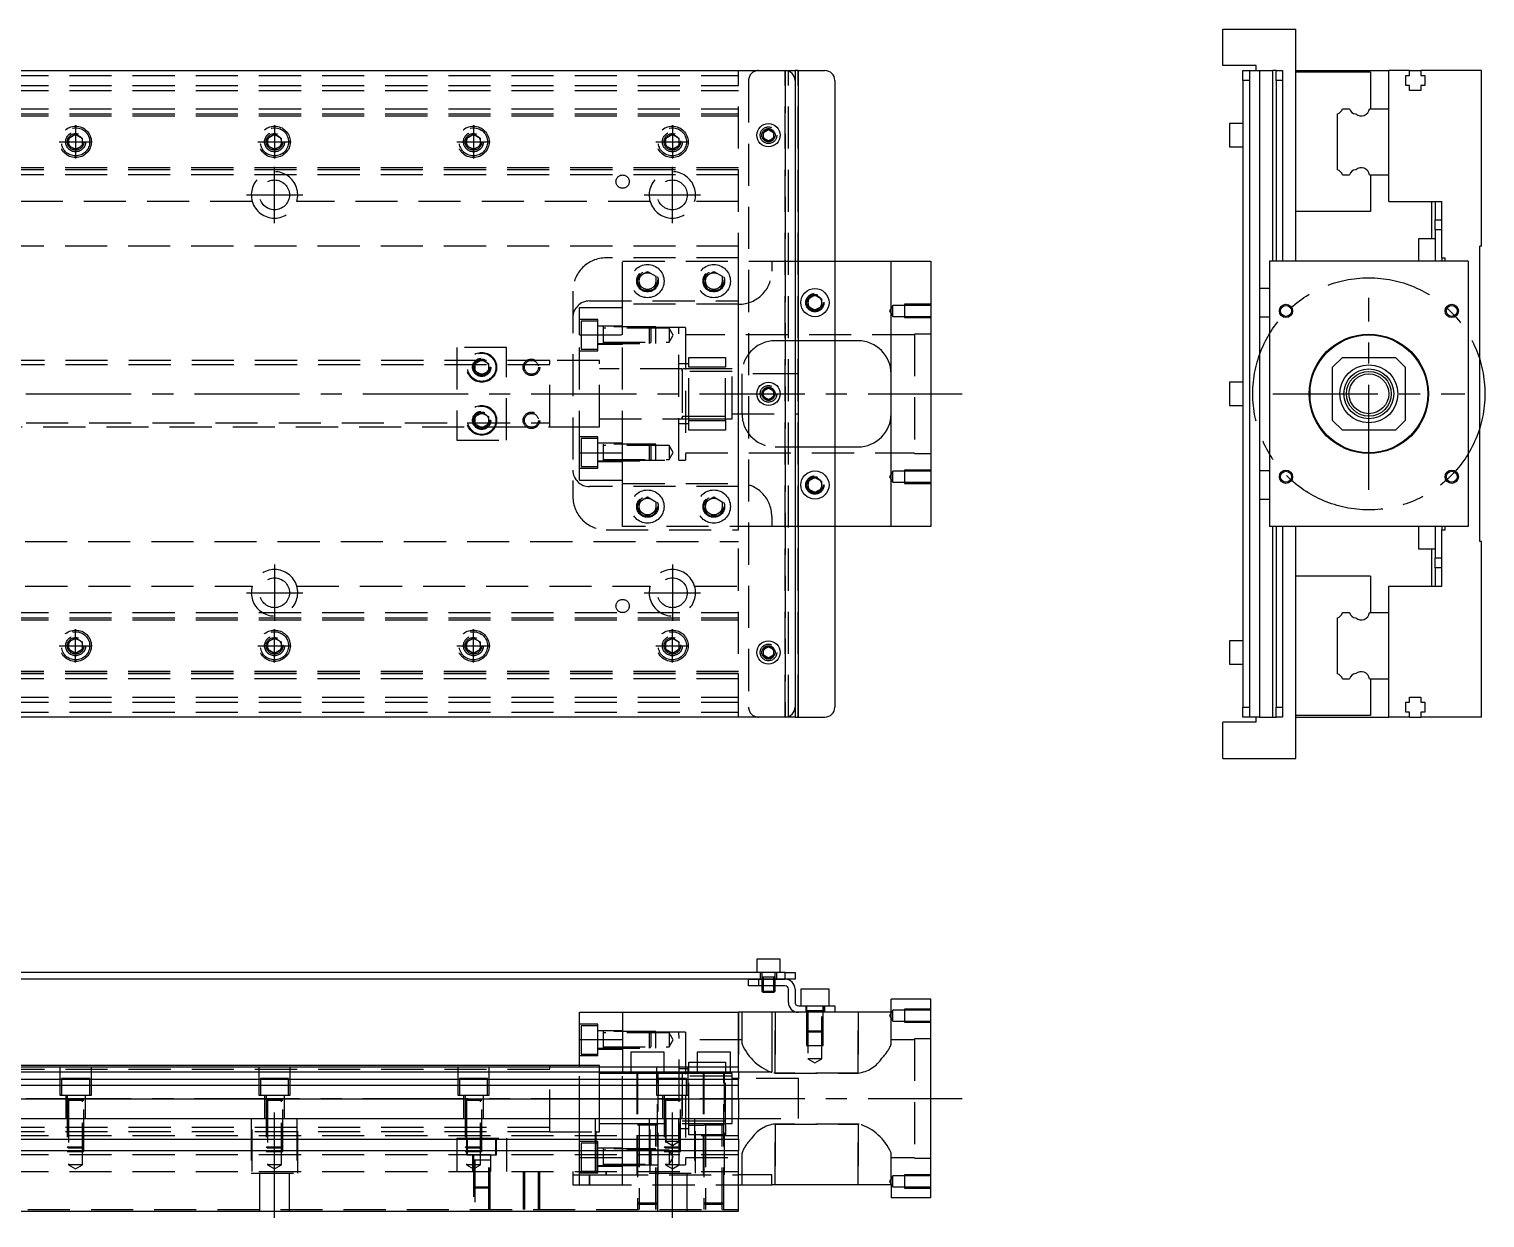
# Model space of a CAD drawing. Extents: x -15 to 882, y -283 to 112.
# Drawn here: x 443 to 882.1, y -248.6 to 110 of the extents above; entities that cross this region are included whole.
import ezdxf

# ---------------------------------------------------------------- set-up
doc = ezdxf.new("R2010")
doc.units = 0
doc.linetypes.add('CENTER', pattern=[50.8, 31.75, -6.35, 6.35, -6.35])
doc.linetypes.add('DASHED', pattern=[19.05, 12.7, -6.35])
doc.layers.get('0').update_dxf_attribs({"linetype": 'CONTINUOUS'})
doc.layers.add('CENTER', color=1, linetype='CENTER')

msp = doc.modelspace()

# ---------------------------------------------------------------- linework, layer by layer
at = {"color": 7, "linetype": 'CONTINUOUS'}
for p, q in [((803.1, 110), (825.1, 110)), ((803.1, 99), (803.1, 110)), ((825.1, 40), (825.1, 110)), ((3, 97.5), (671, 97.5)), ((671, 97.5), (674, 97.5)), ((674, 97.5), (674, 94.5)), ((675, 97.5), (674, 97.5)), ((675, 97.5), (675, -97.5)), ((675, 97.5), (683, 97.5)), ((813.1, 99), (803.1, 99)), ((809.1, 97.5), (811.1, 97.5)), ((809.1, 94.5), (809.1, 97.5)), ((811.1, 97.5), (814.1, 97.5)), ((811.1, 97.5), (811.1, 94.5)), ((813.1, 97.5), (813.1, 99)), ((814.1, 97.5), (814.1, 31.75)), ((814.1, 97.5), (818.1, 97.5)), ((818.1, 40), (818.1, 97.5)), ((819.1, 97.5), (818.1, 97.5)), ((819.1, 97.5), (821.1, 97.5)), ((819.1, 94.5), (819.1, 97.5)), ((821.1, 97.5), (821.1, 94.5)), ((825.1, 97.5), (853.1, 97.5)), ((847.6, 97), (825.1, 97)), ((847.6, 97), (847.6, 86)), ((853.1, 86), (853.1, 97.5)), ((859.4, 97.5), (853.1, 97.5)), ((859.4, 97.5), (862.8, 97.5)), ((859.4, 96), (859.4, 97.5)), ((862.8, 97.5), (862.8, 96)), ((881.1, 97.5), (862.8, 97.5)), ((881.1, 44.5), (881.1, 97.5)), ((674, 94.5), (674, -94.5)), ((686, 94.5), (686, -94.5)), ((811.1, 94.5), (809.1, 94.5)), ((809.1, 94.5), (809.1, -94.5)), ((811.1, 94.5), (811.1, -94.5)), ((821.1, 94.5), (819.1, 94.5)), ((819.1, 94.5), (819.1, 40)), ((821.1, 94.5), (821.1, 40)), ((858.25, 96), (859.4, 96)), ((858.25, 93), (858.25, 96)), ((859.4, 93), (858.25, 93)), ((859.4, 91.5), (859.4, 93)), ((862.8, 96), (863.95, 96)), ((862.8, 93), (862.8, 91.5)), ((863.95, 93), (862.8, 93)), ((863.95, 96), (863.95, 93)), ((862.8, 91.5), (859.4, 91.5)), ((837.6, 67.539608), (837.6, 84.460392)), ((839.139608, 86), (841.260392, 86)), ((847.281934, 86), (853.1, 86)), ((853.1, 66), (853.1, 86)), ((853.1, 66), (853.1, 86)), ((664.5, 78.866026), (666, 79.73205)), ((666, 79.73205), (667.5, 78.866026)), ((805.1, 81.5), (805.1, 78)), ((809.1, 81.5), (805.1, 81.5)), ((664.5, 77.133974), (664.5, 78.866026)), ((666, 76.26795), (664.5, 77.133974)), ((667.5, 77.133974), (666, 76.26795)), ((667.5, 78.866026), (667.5, 77.133974)), ((805.1, 78), (805.1, 74.5)), ((805.1, 74.5), (809.1, 74.5)), ((839.139608, 66), (841.260392, 66)), ((847.281934, 66), (853.1, 66)), ((847.6, 66), (847.6, 55)), ((853.1, 58), (853.1, 66)), ((853.1, 58), (869.1, 58)), ((866.1, 46.75), (866.1, 58)), ((867.1, 58), (867.1, 52.5)), ((869.1, 41), (869.1, 58)), ((847.6, 55), (825.1, 55)), ((867.1, 52.5), (869.1, 52.5)), ((867.1, 49.5), (867.1, 52.5)), ((869.1, 49.5), (867.1, 49.5)), ((867.1, 49.5), (867.1, 40)), ((862.1, 46.75), (862.1, 42.5)), ((867.1, 46.75), (862.1, 46.75)), ((881.1, 44.5), (880.6, 44.5)), ((880.6, -44.5), (880.6, 44.5)), ((686.005, 40), (703.005, 40)), ((703.005, -40), (703.005, 40)), ((703.005, 40), (715.005, 40)), ((715.005, 40), (715.005, -40)), ((817.1, 40), (817.1, -40)), ((877.1, 40), (817.1, 40)), ((862.1, 42.5), (862.1, 40)), ((869.1, 41), (870.1, 41)), ((869.1, 41), (869.1, 40)), ((870.1, 40), (870.1, 41)), ((877.1, 40), (877.1, -40)), ((814.1, 31.75), (814.1, 27.5)), ((817.1, 31.75), (814.1, 31.75)), ((678.005, 28.6547), (680.005, 29.809402)), ((678.005, 26.3453), (678.005, 28.6547)), ((680.005, 29.809402), (682.005, 28.6547)), ((682.005, 28.6547), (682.005, 26.3453)), ((814.1, 27.5), (814.1, 23.25)), ((680.005, 25.190598), (678.005, 26.3453)), ((682.005, 26.3453), (680.005, 25.190598)), ((814.1, 23.25), (814.1, -23.25)), ((814.1, 23.25), (817.1, 23.25)), ((693.005, 16), (686.005, 16)), ((839.1, 11), (836.1, 8)), ((839.1, 11), (855.1, 11)), ((858.1, 8), (855.1, 11)), ((836.1, -8), (836.1, 8)), ((858.1, 8), (858.1, -8)), ((664.505, 0.866026), (666.005, 1.73205)), ((664.505, -0.866026), (664.505, 0.866026)), ((666.005, 1.73205), (667.505, 0.866026)), ((667.505, 0.866026), (667.505, -0.866026)), ((805.1, 3.5), (805.1, 0)), ((809.1, 3.5), (805.1, 3.5)), ((666.005, -1.73205), (664.505, -0.866026)), ((667.505, -0.866026), (666.005, -1.73205)), ((805.1, 0), (805.1, -3.5)), ((805.1, -3.5), (809.1, -3.5)), ((836.1, -8), (839.1, -11)), ((855.1, -11), (858.1, -8)), ((855.1, -11), (839.1, -11)), ((686.005, -16), (693.005, -16)), ((678.005, -26.3453), (680.005, -25.190598)), ((678.005, -28.6547), (678.005, -26.3453)), ((680.005, -25.190598), (682.005, -26.3453)), ((682.005, -26.3453), (682.005, -28.6547)), ((814.1, -23.25), (814.1, -27.5)), ((817.1, -23.25), (814.1, -23.25)), ((680.005, -29.809402), (678.005, -28.6547)), ((682.005, -28.6547), (680.005, -29.809402)), ((814.1, -27.5), (814.1, -31.75)), ((814.1, -31.75), (814.1, -97.5)), ((814.1, -31.75), (817.1, -31.75)), ((703.005, -40), (686.005, -40)), ((715.005, -40), (703.005, -40)), ((877.1, -40), (817.1, -40)), ((818.1, -97.5), (818.1, -40)), ((819.1, -40), (819.1, -94.5)), ((821.1, -40), (821.1, -94.5)), ((825.1, -110), (825.1, -40)), ((862.1, -40), (862.1, -42.5)), ((862.1, -42.5), (862.1, -46.75)), ((867.1, -40), (867.1, -49.5)), ((868.7, -39.999994), (868.7, -40.000852)), ((869.1, -40), (869.1, -41)), ((869.1, -58), (869.1, -41)), ((869.1, -41), (870.1, -41)), ((870.1, -41), (870.1, -40)), ((862.1, -46.75), (867.1, -46.75)), ((866.1, -58), (866.1, -46.75)), ((881.1, -44.5), (880.6, -44.5)), ((881.1, -97.5), (881.1, -44.5)), ((867.1, -49.5), (869.1, -49.5)), ((867.1, -52.5), (867.1, -49.5)), ((869.1, -52.5), (867.1, -52.5)), ((867.1, -52.5), (867.1, -58)), ((847.6, -55), (825.1, -55)), ((847.6, -55), (847.6, -66)), ((853.1, -66), (853.1, -58)), ((853.1, -58), (869.1, -58)), ((837.6, -84.460392), (837.6, -67.539608)), ((839.139608, -66), (841.260392, -66)), ((847.281934, -66), (853.1, -66)), ((853.1, -86), (853.1, -66)), ((853.1, -86), (853.1, -66)), ((805.1, -74.5), (805.1, -78)), ((809.1, -74.5), (805.1, -74.5)), ((664.5, -77.133974), (666, -76.26795)), ((664.5, -78.866026), (664.5, -77.133974)), ((666, -79.73205), (664.5, -78.866026)), ((666, -76.26795), (667.5, -77.133974)), ((667.5, -78.866026), (666, -79.73205)), ((667.5, -77.133974), (667.5, -78.866026)), ((805.1, -78), (805.1, -81.5)), ((805.1, -81.5), (809.1, -81.5)), ((839.139608, -86), (841.260392, -86)), ((847.281934, -86), (853.1, -86)), ((847.6, -86), (847.6, -97)), ((853.1, -97.5), (853.1, -86)), ((859.4, -91.5), (862.8, -91.5)), ((859.4, -93), (859.4, -91.5)), ((862.8, -91.5), (862.8, -93)), ((674, -94.5), (674, -97.5)), ((809.1, -94.5), (811.1, -94.5)), ((809.1, -97.5), (809.1, -94.5)), ((811.1, -94.5), (811.1, -97.5)), ((819.1, -94.5), (821.1, -94.5)), ((819.1, -97.5), (819.1, -94.5)), ((821.1, -94.5), (821.1, -97.5)), ((858.25, -93), (859.4, -93)), ((858.25, -96), (858.25, -93)), ((859.4, -96), (858.25, -96)), ((859.4, -97.5), (859.4, -96)), ((862.8, -93), (863.95, -93)), ((862.8, -96), (862.8, -97.5)), ((863.95, -96), (862.8, -96)), ((863.95, -93), (863.95, -96)), ((671, -97.5), (3, -97.5)), ((674, -97.5), (671, -97.5)), ((674, -97.5), (675, -97.5)), ((675, -97.5), (683, -97.5)), ((803.1, -110), (803.1, -99)), ((813.1, -99), (803.1, -99)), ((811.1, -97.5), (809.1, -97.5)), ((814.1, -97.5), (811.1, -97.5)), ((813.1, -99), (813.1, -97.5)), ((814.1, -97.5), (818.1, -97.5)), ((818.1, -97.5), (819.1, -97.5)), ((821.1, -97.5), (819.1, -97.5)), ((847.6, -97), (825.1, -97)), ((825.1, -97.5), (853.1, -97.5)), ((859.4, -97.5), (853.1, -97.5)), ((859.4, -97.5), (862.8, -97.5)), ((881.1, -97.5), (862.8, -97.5)), ((803.1, -110), (825.1, -110)), ((669.505, -170.55), (662.505, -170.55)), ((662.505, -170.55), (662.505, -174.55)), ((669.505, -174.55), (669.505, -170.55)), ((671, -174.55), (412, -174.55)), ((671.005, -176.55), (671.005, -174.55)), ((671.005, -174.55), (674.005, -174.55)), ((674.005, -174.55), (674.005, -176.55)), ((663, -176.55), (412, -176.55)), ((660.005, -178.55), (660.005, -176.55)), ((663.005, -178.55), (660.005, -178.55)), ((663.005, -176.55), (663.005, -178.55)), ((663.005, -176.55), (671.005, -176.55)), ((671.005, -176.55), (663.005, -176.55)), ((671.005, -178.55), (663.005, -178.55)), ((664.005, -178.55), (664.005, -180.2)), ((664.355, -178.55), (664.355, -180.55)), ((667.655, -180.55), (667.655, -178.55)), ((668.005, -180.2), (668.005, -178.55)), ((674.005, -176.55), (671.005, -176.55)), ((672.005, -183.55), (672.005, -179.55)), ((674.005, -179.55), (674.005, -183.55)), ((684.255, -179.55), (675.755, -179.55)), ((675.755, -179.55), (675.755, -184.55)), ((684.255, -184.55), (684.255, -179.55)), ((664.005, -180.2), (668.005, -180.2)), ((664.005, -180.2), (664.355, -180.55)), ((667.655, -180.55), (664.355, -180.55)), ((667.655, -180.55), (668.005, -180.2)), ((715.005, -182.55), (703.005, -182.55)), ((703.005, -186.55), (703.005, -182.55)), ((715.005, -242.55), (715.005, -182.55)), ((609.005, -186.55), (622.005, -186.55)), ((609.005, -194.76658), (609.005, -186.55)), ((622.005, -186.55), (622.005, -203.05)), ((622.005, -186.55), (657.005, -186.55)), ((657.005, -203.05), (657.005, -186.55)), ((667.005, -186.55), (657.005, -186.55)), ((675.005, -186.55), (667.005, -186.55)), ((667.005, -186.55), (667.005, -204.55)), ((675.005, -184.55), (683.005, -184.55)), ((683.005, -186.55), (675.005, -186.55)), ((683.005, -186.55), (683.005, -184.55)), ((683.005, -184.55), (686.005, -184.55)), ((686.005, -186.55), (683.005, -186.55)), ((686.005, -184.55), (686.005, -186.55)), ((703.005, -186.55), (686.005, -186.55)), ((609.005, -194.76658), (622.005, -194.76658)), ((609.005, -203.05), (609.005, -194.76658)), ((634.505, -198.55), (624.505, -198.55)), ((624.505, -198.55), (624.505, -203.05)), ((634.505, -203.05), (634.505, -198.55)), ((654.505, -198.55), (644.505, -198.55)), ((644.505, -198.55), (644.505, -203.05)), ((654.505, -203.05), (654.505, -198.55)), ((600, -202.55), (411.5, -202.55)), ((657, -203.05), (411.5, -203.05)), ((657, -204.589608), (411.5, -204.589608)), ((600.005, -202.55), (600, -202.55)), ((600.005, -202.55), (600.005, -203.05)), ((609.005, -202.55), (600.005, -202.55)), ((600.01, -202.55), (600.005, -202.55)), ((657.005, -204.589608), (657.005, -203.05)), ((667.005, -204.55), (657.005, -204.55)), ((657.005, -204.589608), (657.005, -206.710392)), ((411.5, -206.710392), (657, -206.710392)), ((657, -208.620532), (411.5, -208.620532)), ((657.005, -208.620532), (657.005, -206.710392)), ((657.005, -212.731934), (657.005, -208.620532)), ((657, -212.731934), (411.5, -212.731934)), ((657.005, -212.731934), (657.005, -218.55)), ((17, -218.55), (657, -218.55)), ((657.005, -224.85), (657.005, -218.55)), ((17, -224.85), (657, -224.85)), ((17, -228.25), (657, -228.25)), ((657.005, -224.85), (657.005, -228.25)), ((657.005, -246.55), (657.005, -228.25)), ((667.005, -235.55), (657.005, -235.55)), ((667.005, -238.55), (667.005, -235.55)), ((657.005, -238.55), (667.005, -238.55)), ((703.005, -238.55), (667.005, -238.55)), ((703.005, -238.55), (703.005, -242.55)), ((715.005, -242.55), (703.005, -242.55)), ((17, -246.55), (657, -246.55))]:
    msp.add_line(p, q, dxfattribs=at)
at = {"color": 3, "linetype": 'DASHED'}
for p, q in [((657, -97.5), (657, 97.5)), ((671, -97.5), (671, 97.5)), ((671, 97.5), (671, -97.5)), ((672, -97.5), (672, 97.5)), ((675, -97.5), (675, 97.5)), ((17, 96), (657, 96)), ((17, 93), (657, 93)), ((660, 94.5), (660, -94.5)), ((17, 91.5), (657, 91.5)), ((17, 86), (657, 86)), ((17, 84.460392), (657, 84.460392)), ((17, 84.403994), (657, 84.403994)), ((17, 83.8), (657, 83.8)), ((454.5, 76), (454.534018, 76.411016)), ((455, 77.1547), (457, 78.309402)), ((455, 74.8453), (455, 77.1547)), ((457, 73.690598), (455, 74.8453)), ((457, 78.309402), (459, 77.1547)), ((459, 74.8453), (457, 73.690598)), ((459, 77.1547), (459, 74.8453)), ((514.5, 76), (514.534018, 76.411016)), ((515, 77.1547), (517, 78.309402)), ((515, 74.8453), (515, 77.1547)), ((517, 73.690598), (515, 74.8453)), ((517, 78.309402), (519, 77.1547)), ((519, 74.8453), (517, 73.690598)), ((519, 77.1547), (519, 74.8453)), ((574.5, 76), (574.534018, 76.411016)), ((575, 77.1547), (577, 78.309402)), ((575, 74.8453), (575, 77.1547)), ((577, 73.690598), (575, 74.8453)), ((577, 78.309402), (579, 77.1547)), ((579, 74.8453), (577, 73.690598)), ((579, 77.1547), (579, 74.8453)), ((635, 77.1547), (637, 78.309402)), ((635, 74.8453), (635, 77.1547)), ((637, 73.690598), (635, 74.8453)), ((637, 78.309402), (639, 77.1547)), ((639, 74.8453), (637, 73.690598)), ((639, 77.1547), (639, 74.8453)), ((639.483582, 76.286038), (639.5, 76)), ((667.973226, 78.326156), (668, 78)), ((657, 68.2), (17, 68.2)), ((657, 67.596006), (17, 67.596006)), ((657, 67.539608), (17, 67.539608)), ((657, 66), (17, 66)), ((510.291796, 58), (403.708204, 58)), ((630.291796, 58), (523.708204, 58)), ((657, 58), (643.708204, 58)), ((657, 44.5), (22.640312, 44.5)), ((657.005, 41), (617.005, 41)), ((622.005, 27), (622.005, 40)), ((622.005, 40), (667.005, 40)), ((657.005, 28), (657.005, 41)), ((667.005, 40), (667.005, 37)), ((667.005, 40), (674.005, 40)), ((674.005, 40), (686.005, 40)), ((627.005, 35.443376), (629.505, 36.886752)), ((627.005, 32.556624), (627.005, 35.443376)), ((629.505, 36.886752), (632.005, 35.443376)), ((632.005, 35.443376), (632.005, 32.556624)), ((647.005, 35.443376), (649.505, 36.886752)), ((647.005, 32.556624), (647.005, 35.443376)), ((649.505, 36.886752), (652.005, 35.443376)), ((652.005, 35.443376), (652.005, 32.556624)), ((607.005, 31), (607.005, -31)), ((629.505, 31.113248), (627.005, 32.556624)), ((632.005, 32.556624), (629.505, 31.113248)), ((632.482798, 34.364306), (632.505, 34)), ((649.505, 31.113248), (647.005, 32.556624)), ((652.005, 32.556624), (649.505, 31.113248)), ((652.482798, 34.364306), (652.505, 34)), ((612.005, 28), (657.005, 28)), ((622.005, 17.78342), (622.005, 27)), ((657.005, 27), (622.005, 27)), ((657.005, -28), (657.005, 28)), ((677.505, 27.5), (677.53189, 27.865682)), ((703.505, 26.65), (702.552372, 25)), ((703.505, 23.35), (703.505, 26.65)), ((707.005, 26.65), (703.505, 26.65)), ((707.005, 26.999994), (707.005, 23.000006)), ((715.005, 26.999994), (707.005, 26.999994)), ((715.005, 26.65), (707.005, 26.65)), ((609.005, 26), (622.005, 26)), ((609.005, 17.78342), (609.005, 26)), ((614.505, 22.42767), (609.005, 22.42767)), ((614.505, 12.92767), (614.505, 22.42767)), ((622.005, 17.78342), (622.005, 26)), ((702.552372, 25), (703.505, 23.35)), ((703.505, 23.35), (707.005, 23.35)), ((707.005, 23.35), (715.005, 23.35)), ((707.005, 23.000006), (715.005, 23.000006)), ((609.005, -17.78342), (609.005, 17.78342)), ((609.005, 17.78342), (622.005, 17.78342)), ((609.505, 21.92767), (609.505, 13.42767)), ((614.505, 21.92767), (609.505, 21.92767)), ((622.005, 20.42767), (614.505, 20.42767)), ((632.005, 20.177664), (614.505, 20.177664)), ((616.105, 20.177674), (616.105, 15.177664)), ((636.005, 19.77767), (616.105, 19.77767)), ((639.005, 20), (622.005, 20)), ((639.005, 20), (622.005, 20)), ((622.005, -17.78342), (622.005, 17.78342)), ((622.005, -17.78342), (622.005, 17.78342)), ((630.105, 15.17767), (630.105, 20.17767)), ((630.505, 19.77767), (630.105, 20.17767)), ((630.505, 19.77767), (630.505, 15.57767)), ((632.005, 15.177674), (632.005, 20.177664)), ((636.005, 19.77767), (636.005, 15.57767)), ((637.217436, 17.67767), (636.005, 19.77767)), ((636.005, 15.57767), (637.217436, 17.67767)), ((639.005, -20), (639.005, 20)), ((641.005, 20), (639.005, 20)), ((641.005, 20), (641.005, -20)), ((710.005, 17.75), (641.005, 17.75)), ((710.005, 18), (710.005, -18)), ((715.005, 18), (710.005, 18)), ((572, 14), (572, -14)), ((587, 14), (572, 14)), ((587, -14), (587, 14)), ((609.505, 13.42767), (614.505, 13.42767)), ((614.505, 15.177674), (632.005, 15.177674)), ((614.505, 14.92767), (622.005, 14.92767)), ((616.105, 15.57767), (636.005, 15.57767)), ((630.105, 15.17767), (630.505, 15.57767)), ((674.005, 16), (668.005, 16)), ((686.005, 16), (674.005, 16)), ((600.005, 10), (352, 10)), ((577.5, 9.1547), (579.5, 10.309402)), ((577.5, 6.8453), (577.5, 9.1547)), ((579.5, 10.309402), (581.5, 9.1547)), ((581.5, 9.1547), (581.5, 6.8453)), ((600.005, -10), (600.005, 10)), ((615.005, 10), (600.005, 10)), ((609.005, 12.92767), (614.505, 12.92767)), ((615.005, 10), (609.005, 10)), ((615.005, -10), (615.005, 10)), ((615.005, -10), (615.005, 10)), ((642.005, 9), (639.005, 9)), ((642.005, 11), (653.005, 11)), ((642.005, 8), (642.005, 11)), ((653.005, 11), (653.005, 8)), ((600, 8.75), (42, 8.75)), ((579.5, 5.690598), (577.5, 6.8453)), ((581.5, 6.8453), (579.5, 5.690598)), ((581.983582, 8.286038), (582, 8)), ((640.01, 7.5), (615.005, 7.5)), ((640, 7.5), (615.005, 7.5)), ((653.005, 7.5), (640, 7.5)), ((640.01, 7.5), (640, 7.5)), ((640.005, 6.950984), (640.005, 7.5)), ((640.005, 7.5), (640.005, 6.951128)), ((640.005, 6.951128), (640.005, -6.950984)), ((655.005, 6.75), (640.005, 6.75)), ((653.005, 7.5), (640.01, 7.5)), ((653.005, 8), (642.005, 8)), ((642.005, -8), (642.005, 8)), ((653.005, -8), (653.005, 8)), ((655.005, 7.5), (653.005, 7.5)), ((655.005, -7.5), (655.005, 7.5)), ((674.005, 6), (655.005, 6)), ((658.005, 6), (658.005, -6)), ((675.005, 6), (674.005, 6)), ((675.005, -6), (675.005, 6)), ((667.978226, 0.326156), (668.005, 0)), ((42, -8.75), (600, -8.75)), ((577.5, -6.8453), (579.5, -5.690598)), ((577.5, -9.1547), (577.5, -6.8453)), ((579.5, -5.690598), (581.5, -6.8453)), ((581.5, -6.8453), (581.5, -9.1547)), ((581.983582, -7.713962), (582, -8)), ((615.005, -7.5), (640.01, -7.5)), ((615.005, -7.5), (640, -7.5)), ((640, -7.5), (653.005, -7.5)), ((640, -7.5), (640.01, -7.5)), ((640.005, -6.75), (655.005, -6.75)), ((640.005, -7.499332), (640.005, -6.950962)), ((640.005, -6.950984), (640.005, -7.5)), ((640.005, -7.5), (640.005, -7.499332)), ((640.01, -7.5), (653.005, -7.5)), ((642.005, -8), (653.005, -8)), ((642.005, -11), (642.005, -8)), ((653.005, -7.5), (655.005, -7.5)), ((653.005, -8), (653.005, -11)), ((655.005, -6), (674.005, -6)), ((674.005, -6), (675.005, -6)), ((352, -10), (600.005, -10)), ((579.5, -10.309402), (577.5, -9.1547)), ((581.5, -9.1547), (579.5, -10.309402)), ((600.005, -10), (615.005, -10)), ((609.005, -10), (615.005, -10)), ((614.505, -12.92767), (609.005, -12.92767)), ((614.505, -22.42767), (614.505, -12.92767)), ((639.005, -9), (642.005, -9)), ((653.005, -11), (642.005, -11)), ((572, -14), (587, -14)), ((609.505, -13.42767), (609.505, -21.92767)), ((614.505, -13.42767), (609.505, -13.42767)), ((622.005, -14.92767), (614.505, -14.92767)), ((632.005, -15.177674), (614.505, -15.177674)), ((616.105, -15.177664), (616.105, -20.177674)), ((636.005, -15.57767), (616.105, -15.57767)), ((630.105, -20.17767), (630.105, -15.17767)), ((630.505, -15.57767), (630.105, -15.17767)), ((630.505, -15.57767), (630.505, -19.77767)), ((632.005, -20.177664), (632.005, -15.177674)), ((636.005, -15.57767), (636.005, -19.77767)), ((637.217436, -17.67767), (636.005, -15.57767)), ((668.005, -16), (674.005, -16)), ((674.005, -16), (686.005, -16)), ((609.005, -17.78342), (622.005, -17.78342)), ((609.005, -26), (609.005, -17.78342)), ((609.505, -21.92767), (614.505, -21.92767)), ((614.505, -20.177664), (632.005, -20.177664)), ((614.505, -20.42767), (622.005, -20.42767)), ((616.105, -19.77767), (636.005, -19.77767)), ((622.005, -26), (622.005, -17.78342)), ((622.005, -27), (622.005, -17.78342)), ((622.005, -20), (639.005, -20)), ((622.005, -20), (639.005, -20)), ((630.105, -20.17767), (630.505, -19.77767)), ((636.005, -19.77767), (637.217436, -17.67767)), ((639.005, -20), (641.005, -20)), ((641.005, -17.75), (710.005, -17.75)), ((710.005, -18), (715.005, -18)), ((609.005, -22.42767), (614.505, -22.42767)), ((609.005, -26), (622.005, -26)), ((703.505, -23.35), (702.552372, -25)), ((702.552372, -25), (703.505, -26.65)), ((703.505, -26.65), (703.505, -23.35)), ((707.005, -23.35), (703.505, -23.35)), ((707.005, -23.000006), (707.005, -26.999994)), ((715.005, -23.000006), (707.005, -23.000006)), ((715.005, -23.35), (707.005, -23.35)), ((657.005, -28), (612.005, -28)), ((622.005, -27), (657.005, -27)), ((622.005, -40), (622.005, -27)), ((657.005, -41), (657.005, -28)), ((677.505, -27.5), (677.53189, -27.134318)), ((703.505, -26.65), (707.005, -26.65)), ((707.005, -26.65), (715.005, -26.65)), ((707.005, -26.999994), (715.005, -26.999994)), ((626.505, -34), (626.525026, -33.653944)), ((627.005, -32.556624), (629.505, -31.113248)), ((627.005, -35.443376), (627.005, -32.556624)), ((629.505, -31.113248), (632.005, -32.556624)), ((632.005, -32.556624), (632.005, -35.443376)), ((646.505, -34), (646.525026, -33.653944)), ((647.005, -32.556624), (649.505, -31.113248)), ((647.005, -35.443376), (647.005, -32.556624)), ((649.505, -31.113248), (652.005, -32.556624)), ((652.005, -32.556624), (652.005, -35.443376)), ((629.505, -36.886752), (627.005, -35.443376)), ((632.005, -35.443376), (629.505, -36.886752)), ((649.505, -36.886752), (647.005, -35.443376)), ((652.005, -35.443376), (649.505, -36.886752)), ((667.005, -37), (667.005, -40)), ((617.005, -41), (657.005, -41)), ((667.005, -40), (622.005, -40)), ((674.005, -40), (667.005, -40)), ((686.005, -40), (674.005, -40)), ((22.640312, -44.5), (657, -44.5)), ((403.708204, -58), (510.291796, -58)), ((523.708204, -58), (630.291796, -58)), ((643.708204, -58), (657, -58)), ((17, -66), (657, -66)), ((17, -67.539608), (657, -67.539608)), ((17, -67.596006), (657, -67.596006)), ((17, -68.2), (657, -68.2)), ((455, -74.8453), (457, -73.690598)), ((457, -73.690598), (459, -74.8453)), ((515, -74.8453), (517, -73.690598)), ((517, -73.690598), (519, -74.8453)), ((575, -74.8453), (577, -73.690598)), ((577, -73.690598), (579, -74.8453)), ((635, -74.8453), (637, -73.690598)), ((637, -73.690598), (639, -74.8453)), ((454.5, -76), (454.534018, -75.588984)), ((455, -77.1547), (455, -74.8453)), ((457, -78.309402), (455, -77.1547)), ((459, -77.1547), (457, -78.309402)), ((459, -74.8453), (459, -77.1547)), ((515, -77.1547), (515, -74.8453)), ((517, -78.309402), (515, -77.1547)), ((519, -77.1547), (517, -78.309402)), ((519, -74.8453), (519, -77.1547)), ((519.483582, -75.713962), (519.5, -76)), ((574.5, -76), (574.534018, -75.588984)), ((575, -77.1547), (575, -74.8453)), ((577, -78.309402), (575, -77.1547)), ((579, -77.1547), (577, -78.309402)), ((579, -74.8453), (579, -77.1547)), ((635, -77.1547), (635, -74.8453)), ((637, -78.309402), (635, -77.1547)), ((639, -77.1547), (637, -78.309402)), ((639, -74.8453), (639, -77.1547)), ((639.483582, -75.713962), (639.5, -76)), ((667.973226, -77.673844), (668, -78)), ((657, -83.8), (17, -83.8)), ((657, -84.403994), (17, -84.403994)), ((657, -84.460392), (17, -84.460392)), ((657, -86), (17, -86)), ((657, -86), (657, -84.460392)), ((17, -91.5), (657, -91.5)), ((17, -93), (657, -93)), ((17, -96), (657, -96)), ((663.505, -174.55), (663.505, -176.55)), ((664.005, -174.55), (664.005, -178.55)), ((668.005, -178.55), (668.005, -174.55)), ((668.505, -176.55), (668.505, -174.55)), ((660.005, -176.55), (663.005, -176.55)), ((668.005006, -175.95), (664.004994, -175.95)), ((664.005006, -176.55), (664.005006, -178.55)), ((664.355, -175.95), (664.355, -178.55)), ((667.655, -178.55), (667.655, -175.95)), ((668.004994, -178.55), (668.004994, -176.55)), ((657.005, -186.55), (657.005, -203.05)), ((658.005, -186.55), (658.005, -195.844836)), ((668.005, -204.864786), (668.005, -186.55)), ((668.005, -186.55), (668.005, -204.864786)), ((677.255, -184.55), (677.255, -186.55)), ((682.505006, -186.15), (677.504994, -186.15)), ((677.505006, -184.55), (677.505006, -196.55)), ((677.905, -186.15), (677.905, -200.55)), ((682.105, -200.55), (682.105, -186.15)), ((682.504994, -196.55), (682.504994, -184.55)), ((682.755, -186.55), (682.755, -184.55)), ((693.005, -186.55), (693.005, -204.864786)), ((693.005, -204.864786), (693.005, -186.55)), ((703.505, -185.9), (702.552372, -187.55)), ((702.552372, -187.55), (703.505, -189.2)), ((703.005, -195.844836), (703.005, -186.55)), ((703.505, -189.2), (703.505, -185.9)), ((707.005, -185.9), (703.505, -185.9)), ((707.005, -185.550006), (707.005, -189.549994)), ((715.005, -185.550006), (707.005, -185.550006)), ((715.005, -185.9), (707.005, -185.9)), ((614.505, -190.12233), (609.005, -190.12233)), ((609.505, -190.62233), (609.505, -194.87233)), ((614.505, -190.62233), (609.505, -190.62233)), ((614.505, -199.62233), (614.505, -190.12233)), ((622.005, -192.12233), (614.505, -192.12233)), ((632.005, -192.372336), (614.505, -192.372336)), ((616.105, -192.372326), (616.105, -197.372336)), ((636.005, -192.77233), (616.105, -192.77233)), ((639.005, -192.55), (622.005, -192.55)), ((630.105, -194.87233), (630.105, -192.37233)), ((630.505, -192.77233), (630.105, -192.37233)), ((630.505, -192.77233), (630.505, -194.87233)), ((632.005, -197.372326), (632.005, -192.372336)), ((636.005, -192.77233), (636.005, -194.87233)), ((637.217436, -194.87233), (636.005, -192.77233)), ((639.105, -232.55), (639.005, -192.55)), ((641.005, -192.55), (639.005, -192.55)), ((641.005, -192.55), (641.005, -232.55)), ((677.505, -192.15), (682.505, -192.15)), ((677.505, -192.15), (677.905, -192.55)), ((682.105, -192.55), (677.905, -192.55)), ((682.105, -192.55), (682.505, -192.15)), ((703.505, -189.2), (707.005, -189.2)), ((707.005, -189.2), (715.005, -189.2)), ((707.005, -189.549994), (715.005, -189.549994)), ((609.505, -194.87233), (609.505, -199.12233)), ((614.505, -197.372326), (632.005, -197.372326)), ((616.105, -196.97233), (636.005, -196.97233)), ((630.105, -197.37233), (630.105, -194.87233)), ((630.105, -197.37233), (630.505, -196.97233)), ((630.505, -194.87233), (630.505, -196.97233)), ((636.005, -194.87233), (636.005, -196.97233)), ((636.005, -196.97233), (637.217436, -194.87233)), ((658.005, -194.8), (641.005, -194.8)), ((658.005, -195.844836), (658.04124, -196.174956)), ((677.505006, -196.55), (682.504994, -196.55)), ((702.885924, -196.480348), (702.97686, -196.133354)), ((702.97686, -196.133354), (703.005, -195.844836)), ((710.005, -194.8), (703.005, -194.8)), ((710.005, -194.55), (710.005, -230.55)), ((715.005, -194.55), (710.005, -194.55)), ((609.005, -199.62233), (614.505, -199.62233)), ((609.505, -199.12233), (614.505, -199.12233)), ((614.505, -197.62233), (622.005, -197.62233)), ((642.005, -201.55), (653.005, -201.55)), ((642.005, -203.05), (642.005, -201.55)), ((653.005, -201.55), (653.005, -203.05)), ((682.105, -200.55), (677.905, -200.55)), ((677.905, -200.55), (680.005, -201.762436)), ((680.005, -201.762436), (682.105, -200.55)), ((600, -203.8), (42, -203.8)), ((452.25, -203.05), (452.25, -211.55)), ((461.75, -211.55), (461.75, -203.05)), ((512.25, -203.05), (512.25, -211.55)), ((521.75, -211.55), (521.75, -203.05)), ((572.25, -203.05), (572.25, -211.55)), ((581.75, -211.55), (581.75, -203.05)), ((600.005, -202.550502), (600.005, -202.55)), ((600.005, -222.55), (600.005, -203.047168)), ((615.005, -202.55), (609.005, -202.55)), ((609.005, -218.55), (609.005, -203.05)), ((615.005, -203.05), (615.005, -202.55)), ((615.005, -212.55), (615.005, -203.05)), ((622.005, -205.05), (615.005, -205.05)), ((622.005, -203.05), (622.005, -204.55)), ((622.005, -218.55), (622.005, -204.55)), ((657.005, -204.55), (622.005, -204.55)), ((626.505, -205.05), (622.005, -205.05)), ((624.505, -203.05), (624.505, -204.55)), ((626.255, -204.55), (626.255, -235.55)), ((626.504923, -204.55), (626.505006, -246.05)), ((632.505, -205.05), (626.505, -205.05)), ((632.25, -203.05), (632.25, -211.55)), ((632.504994, -246.05), (632.505077, -204.55)), ((639.005, -205.05), (632.505, -205.05)), ((632.755, -206.55), (632.755, -204.55)), ((634.505, -204.55), (634.505, -203.05)), ((642.005, -203.55), (639.005, -203.55)), ((640.005, -205.05), (639.005, -205.05)), ((640.005, -205.05), (640, -220.05)), ((655.005, -205.8), (640.00475, -205.8)), ((642.005, -205.05), (640.005, -205.05)), ((641.75, -211.55), (641.75, -203.05)), ((642.005, -204.55), (642.005, -203.05)), ((642.005, -220.55), (642.005, -204.55)), ((646.505, -205.05), (642.005, -205.05)), ((644.505, -203.05), (644.505, -204.55)), ((646.255, -204.55), (646.255, -235.55)), ((646.504923, -204.55), (646.505006, -246.05)), ((652.505, -205.05), (646.505, -205.05)), ((652.504994, -246.05), (652.505077, -204.55)), ((653.005, -205.05), (652.505, -205.05)), ((652.755, -235.55), (652.755, -204.55)), ((653.005, -203.05), (653.005, -204.55)), ((653.005, -220.55), (653.005, -204.55)), ((655.005, -205.05), (653.005, -205.05)), ((654.505, -204.55), (654.505, -203.05)), ((655.005, -212.55), (655.005, -205.05)), ((667.621488, -204.849422), (668.005, -204.864786)), ((693.005, -204.864786), (668.005, -204.864786)), ((668.005, -204.864786), (693.005, -204.864786)), ((461.25, -206.55), (452.75, -206.55)), ((452.75, -206.55), (452.75, -211.55)), ((461.25, -211.55), (461.25, -206.55)), ((521.25, -206.55), (512.75, -206.55)), ((512.75, -206.55), (512.75, -211.55)), ((521.25, -211.55), (521.25, -206.55)), ((581.25, -206.55), (572.75, -206.55)), ((572.75, -206.55), (572.75, -211.55)), ((581.25, -211.55), (581.25, -206.55)), ((641.25, -206.55), (632.75, -206.55)), ((632.75, -206.55), (632.75, -211.55)), ((641.25, -211.55), (641.25, -206.55)), ((657.005, -206.55), (655.005, -206.55)), ((675.005, -206.55), (657.005, -206.55)), ((675.005, -212.55), (675.005, -206.55)), ((452.25, -211.55), (461.75, -211.55)), ((454, -211.55), (454, -218.55)), ((459.500006, -213.15), (454.499994, -213.15)), ((454.500006, -211.55), (454.500006, -228.55)), ((454.9, -213.15), (454.9, -232.55)), ((459.1, -232.55), (459.1, -213.15)), ((459.499994, -228.55), (459.499994, -211.55)), ((460, -218.55), (460, -211.55)), ((512.25, -211.55), (521.75, -211.55)), ((514, -211.55), (514, -218.55)), ((519.500006, -213.15), (514.499994, -213.15)), ((514.500006, -211.55), (514.500006, -228.55)), ((514.9, -213.15), (514.9, -232.55)), ((519.1, -232.55), (519.1, -213.15)), ((519.499994, -228.55), (519.499994, -211.55)), ((520, -218.55), (520, -211.55)), ((572.25, -211.55), (581.75, -211.55)), ((574, -211.55), (574, -218.55)), ((579.500006, -213.15), (574.499994, -213.15)), ((574.500006, -211.55), (574.500006, -228.55)), ((574.9, -213.15), (574.9, -232.55)), ((579.1, -232.55), (579.1, -213.15)), ((579.499994, -228.55), (579.499994, -211.55)), ((580, -218.55), (580, -211.55)), ((600.005, -212.750066), (600.005, -212.349938)), ((615.005, -218.55), (615.005, -212.55)), ((632.25, -211.55), (641.75, -211.55)), ((632.755, -235.55), (632.755, -211.55)), ((634, -211.55), (634, -218.55)), ((639.500006, -213.15), (634.499994, -213.15)), ((634.500006, -211.55), (634.500006, -228.55)), ((634.9, -213.15), (634.9, -232.55)), ((639.1, -232.55), (639.1, -213.15)), ((639.499994, -228.55), (639.499994, -211.55)), ((640, -218.55), (640, -211.55)), ((655.005, -220.05), (655.005, -212.55)), ((675.005, -218.55), (675.005, -212.55)), ((510, -218.55), (510, -235.05)), ((510.291796, -234.55), (510.291796, -218.55)), ((523.708204, -218.55), (523.708204, -234.55)), ((524, -235.05), (524, -218.55)), ((609.005, -224.85), (609.005, -218.55)), ((613.713204, -218.55), (613.713204, -224.85)), ((614.005, -235.05), (614.005, -218.55)), ((615.005, -222.55), (615.005, -218.55)), ((622.005, -224.85), (622.005, -218.55)), ((630, -218.55), (630, -235.05)), ((630.291796, -234.55), (630.291796, -218.55)), ((635.005, -218.55), (635.005, -225.55)), ((639.005, -225.55), (639.005, -218.55)), ((640.005, -219.3), (655.005, -219.3)), ((643.708204, -218.55), (643.708204, -234.55)), ((644, -235.05), (644, -218.55)), ((657.005, -218.55), (675.005, -218.55)), ((17, -223.7), (657, -223.7)), ((600, -221.3), (42, -221.3)), ((600, -222.55), (42, -222.55)), ((600, -222.55), (600.005, -222.55)), ((600.005, -222.55), (600.296796, -222.55)), ((600.005, -222.55), (613.713204, -222.55)), ((600.005, -222.55), (600.01, -222.55)), ((613.713204, -222.55), (615.005, -222.55)), ((615.005, -220.05), (622.005, -220.05)), ((622.005, -220.05), (640.01, -220.05)), ((632.505006, -220.55), (626.504994, -220.55)), ((627.005, -220.55), (627.005, -246.05)), ((632.005, -246.05), (632.005, -220.55)), ((639.005, -221.55), (642.005, -221.55)), ((640, -220.05), (653.005, -220.05)), ((640.01, -220.05), (653.005, -220.05)), ((642.005, -220.55), (646.40499, -220.55)), ((642.005, -223.55), (642.005, -220.55)), ((653.005, -223.55), (642.005, -223.55)), ((652.505006, -220.55), (646.504994, -220.55)), ((647.005, -220.55), (647.005, -246.05)), ((652.005, -246.05), (652.005, -220.55)), ((653.005, -220.05), (655.005, -220.05)), ((653.005, -220.55), (653.005, -223.55)), ((668.005, -220.235214), (693.005, -220.235214)), ((693.005, -220.235214), (668.005, -220.235214)), ((668.005, -238.55), (668.005, -220.235214)), ((668.005, -220.235214), (668.005, -238.55)), ((693.005, -220.235214), (693.005, -238.55)), ((693.005, -238.55), (693.005, -220.235214)), ((693.388512, -220.250578), (693.005, -220.235214)), ((454.5, -227.15), (459.5, -227.15)), ((454.5, -227.15), (454.9, -227.55)), ((459.1, -227.55), (454.9, -227.55)), ((459.1, -227.55), (459.5, -227.15)), ((514.5, -227.15), (519.5, -227.15)), ((514.5, -227.15), (514.9, -227.55)), ((519.1, -227.55), (514.9, -227.55)), ((519.1, -227.55), (519.5, -227.15)), ((572, -224.55), (572, -234.55)), ((572, -224.55), (587, -224.55)), ((574.5, -227.15), (579.5, -227.15)), ((574.5, -227.15), (574.9, -227.55)), ((579.1, -227.55), (574.9, -227.55)), ((575, -229.55), (575, -224.55)), ((575.25, -229.55), (575.25, -224.55)), ((579.1, -227.55), (579.5, -227.15)), ((583.75, -229.55), (583.75, -224.55)), ((584, -229.55), (584, -224.55)), ((587, -224.55), (587, -234.55)), ((609.005, -228.25), (609.005, -224.85)), ((614.505, -225.47767), (609.005, -225.47767)), ((609.005, -230.33342), (609.005, -228.25)), ((609.505, -225.97767), (609.505, -228.25)), ((613.713204, -225.97767), (609.505, -225.97767)), ((609.505, -228.25), (609.505, -230.22767)), ((613.713204, -224.85), (613.713204, -228.25)), ((614.505, -225.97767), (613.713204, -225.97767)), ((613.713204, -228.25), (613.713204, -234.55)), ((614.505, -234.97767), (614.505, -225.47767)), ((622.005, -227.47767), (614.505, -227.47767)), ((632.005, -227.727674), (614.505, -227.727674)), ((616.105, -227.727664), (616.105, -232.727674)), ((636.005, -228.12767), (616.105, -228.12767)), ((622.005, -228.25), (622.005, -224.85)), ((622.005, -235.55), (622.005, -228.25)), ((630.105, -228.25), (630.105, -227.72767)), ((630.505, -228.12767), (630.105, -227.72767)), ((630.105, -230.22767), (630.105, -228.25)), ((630.505, -228.12767), (630.505, -228.25)), ((630.505, -228.25), (630.505, -230.22767)), ((634.5, -227.15), (639.5, -227.15)), ((634.5, -227.15), (634.9, -227.55)), ((639.1, -227.55), (634.9, -227.55)), ((639.005, -225.55), (635.005, -225.55)), ((635.005, -225.55), (637.005, -226.7047)), ((636.005, -228.12767), (636.005, -230.22767)), ((637.217436, -230.22767), (636.005, -228.12767)), ((637.005, -226.7047), (639.005, -225.55)), ((639.1, -227.55), (639.5, -227.15)), ((17, -229.4), (657, -229.4)), ((454.500006, -228.55), (459.499994, -228.55)), ((459.1, -232.55), (454.9, -232.55)), ((454.9, -232.55), (457, -233.762436)), ((457, -233.762436), (459.1, -232.55)), ((514.500006, -228.55), (519.499994, -228.55)), ((519.1, -232.55), (514.9, -232.55)), ((514.9, -232.55), (517, -233.762436)), ((517, -233.762436), (519.1, -232.55)), ((574.500006, -228.55), (579.499994, -228.55)), ((579.1, -232.55), (574.9, -232.55)), ((574.9, -232.55), (577, -233.762436)), ((575, -229.55), (584, -229.55)), ((576.75, -229.55), (576.75, -234.55)), ((582.000006, -231.15), (576.999994, -231.15)), ((582.000006, -231.15), (576.999994, -231.15)), ((576.999996, -229.55), (577.000006, -246.05)), ((577, -233.762436), (579.1, -232.55)), ((577.4, -231.15), (577.4, -246.05)), ((581.6, -246.05), (581.6, -231.15)), ((581.999994, -246.05), (582.000004, -229.55)), ((582.25, -234.55), (582.25, -229.55)), ((609.005, -230.33342), (613.713204, -230.33342)), ((609.005, -234.55), (609.005, -230.33342)), ((609.505, -230.22767), (609.505, -234.47767)), ((613.713204, -230.33342), (622.005, -230.33342)), ((614.505, -232.727664), (632.005, -232.727664)), ((616.105, -232.32767), (636.005, -232.32767)), ((622.005, -232.55), (626.505, -232.55)), ((627.005, -232.55), (630.28267, -232.55)), ((630.105, -232.72767), (630.105, -230.22767)), ((630.105, -232.72767), (630.505, -232.32767)), ((630.28267, -232.55), (632.005, -232.55)), ((630.505, -230.22767), (630.505, -232.32767)), ((632.005, -232.55), (632.505, -232.55)), ((634.500006, -228.55), (639.499994, -228.55)), ((639.1, -232.55), (634.9, -232.55)), ((634.9, -232.55), (637, -233.762436)), ((636.005, -230.22767), (636.005, -232.32767)), ((636.005, -232.32767), (637.217436, -230.22767)), ((637, -233.762436), (639.1, -232.55)), ((639.105, -232.55), (641.005, -232.55)), ((641.005, -230.3), (658.005, -230.3)), ((658.03314, -228.966646), (658.005, -229.255164)), ((658.005, -229.255164), (658.005, -238.55)), ((658.124076, -228.619652), (658.03314, -228.966646)), ((703.005, -229.255164), (702.96876, -228.925044)), ((703.005, -238.55), (703.005, -229.255164)), ((703.005, -230.3), (710.005, -230.3)), ((710.005, -230.55), (715.005, -230.55)), ((17, -234.55), (657, -234.55)), ((510, -235.05), (524, -235.05)), ((512.5, -235.05), (512.5, -246.55)), ((521.5, -246.55), (521.5, -235.05)), ((592.000006, -234.55), (592.000006, -246.05)), ((592.4, -234.55), (592.4, -246.05)), ((596.6, -246.05), (596.6, -234.55)), ((596.999994, -246.05), (596.999994, -234.55)), ((607.005, -234.55), (607.005, -235.55)), ((607.005, -235.55), (617.005, -235.55)), ((607.005, -235.55), (607.005, -238.55)), ((609.005, -238.55), (609.005, -234.55)), ((609.005, -234.97767), (614.505, -234.97767)), ((609.505, -234.47767), (613.713204, -234.47767)), ((612.005, -238.55), (612.005, -235.55)), ((612.005, -235.55), (612.005, -238.55)), ((613.713204, -234.47767), (614.505, -234.47767)), ((614.505, -232.97767), (622.005, -232.97767)), ((617.005, -235.55), (617.005, -234.55)), ((617.005, -234.55), (617.005, -235.55)), ((617.005, -235.55), (657.005, -235.55)), ((622.005, -238.55), (622.005, -235.55)), ((630, -235.05), (644, -235.05)), ((632.5, -235.05), (632.5, -246.55)), ((641.5, -246.55), (641.5, -235.05)), ((703.505, -235.9), (702.552372, -237.55)), ((703.505, -239.2), (703.505, -235.9)), ((707.005, -235.9), (703.505, -235.9)), ((707.005, -235.550006), (707.005, -239.549994)), ((715.005, -235.550006), (707.005, -235.550006)), ((715.005, -235.9), (707.005, -235.9)), ((577, -239.15), (582, -239.15)), ((577, -239.15), (577.4, -239.55)), ((581.6, -239.55), (577.4, -239.55)), ((581.6, -239.55), (582, -239.15)), ((607.005, -238.55), (612.005, -238.55)), ((612.005, -238.55), (657.005, -238.55)), ((702.552372, -237.55), (703.505, -239.2)), ((703.505, -239.2), (707.005, -239.2)), ((707.005, -239.2), (715.005, -239.2)), ((707.005, -239.549994), (715.005, -239.549994)), ((626.505, -244.05), (632.505, -244.05)), ((626.505, -244.05), (627.005, -244.55)), ((632.005, -244.55), (627.005, -244.55)), ((632.005, -244.55), (632.505, -244.05)), ((646.505, -244.05), (652.505, -244.05)), ((646.505, -244.05), (647.005, -244.55)), ((652.005, -244.55), (647.005, -244.55)), ((652.005, -244.55), (652.505, -244.05)), ((23.499992, -246.05), (657, -246.05))]:
    msp.add_line(p, q, dxfattribs=at)
for centre, radius in [((457, 76), 4.75), ((457, 76), 4.25), ((517, 76), 4.75), ((517, 76), 4.25), ((577, 76), 4.75), ((577, 76), 4.25), ((637, 76), 4.75), ((637, 76), 4.25), ((666, 78), 2.5), ((666, 78), 2), ((457, 76), 3), ((457, 76), 2.5), ((457, 76), 2.1), ((517, 76), 3), ((517, 76), 2.5), ((517, 76), 2.1), ((577, 76), 3), ((577, 76), 2.5), ((577, 76), 2.1), ((637, 76), 3), ((637, 76), 2.5), ((637, 76), 2.1), ((622, 64), 2), ((517, 60), 4.5), ((637, 60), 4.5), ((629.505, 34), 5), ((629.505, 34), 3.25), ((629.505, 34), 3), ((629.505, 34), 2.5), ((649.505, 34), 5), ((649.505, 34), 3.25), ((649.505, 34), 3), ((649.505, 34), 2.5), ((680.005, 27.5), 2.75), ((680.005, 27.5), 2.5), ((579.5, 8), 4.5), ((579.5, 8), 4.25), ((579.5, 8), 2.75), ((579.5, 8), 2.5), ((579.5, 8), 2.1), ((594.5, 8), 2.5), ((594.5, 8), 2.1), ((666.005, 0), 2.5), ((666.005, 0), 2), ((579.5, -8), 4.5), ((579.5, -8), 4.25), ((579.5, -8), 2.75), ((579.5, -8), 2.5), ((579.5, -8), 2.1), ((594.5, -8), 2.5), ((594.5, -8), 2.1), ((680.005, -27.5), 2.75), ((680.005, -27.5), 2.5), ((629.505, -34), 5), ((649.505, -34), 5), ((629.505, -34), 3.25), ((629.505, -34), 3), ((629.505, -34), 2.5), ((649.505, -34), 3.25), ((649.505, -34), 3), ((649.505, -34), 2.5), ((517, -60), 4.5), ((637, -60), 4.5), ((622, -64), 2), ((457, -76), 4.75), ((457, -76), 4.25), ((457, -76), 3), ((457, -76), 2.5), ((457, -76), 2.1), ((517, -76), 4.75), ((517, -76), 4.25), ((517, -76), 3), ((517, -76), 2.5), ((517, -76), 2.1), ((577, -76), 4.75), ((577, -76), 4.25), ((577, -76), 3), ((577, -76), 2.5), ((577, -76), 2.1), ((637, -76), 4.75), ((637, -76), 4.25), ((637, -76), 3), ((637, -76), 2.5), ((637, -76), 2.1), ((666, -78), 2.5), ((666, -78), 2)]:
    msp.add_circle(centre, radius, dxfattribs=at)
at = {"color": 7, "linetype": 'CONTINUOUS'}
for centre, radius in [((666, 78), 3.5), ((680.005, 27.5), 4.25), ((822.1, 25), 1.65), ((872.1, 25), 1.65), ((847.1, 0), 18), ((847.1, 0), 17.75), ((847.1, 0), 8.75), ((847.1, 0), 7.5), ((847.1, 0), 6.75), ((847.1, 0), 6), ((666.005, 0), 3.5), ((680.005, -27.5), 4.25), ((822.1, -25), 1.65), ((872.1, -25), 1.65), ((666, -78), 3.5)]:
    msp.add_circle(centre, radius, dxfattribs=at)
at = {"color": 3, "linetype": 'CONTINUOUS'}
for centre in [(822.1, 25), (872.1, 25), (822.1, -25), (872.1, -25)]:
    msp.add_circle(centre, 2, dxfattribs=at)
at = {"color": 3, "linetype": 'DASHED'}
for centre, radius, start, end in [((663, 94.5), 3, 90, 180), ((517, 60), 7, 343.39845, 196.60155), ((637, 60), 7, 343.39845, 196.60155), ((517, 60), 7, 196.60155, 343.39845), ((637, 60), 7, 196.60155, 343.39845), ((617.005, 31), 10, 90, 180), ((657.005, 37), 10, 270, 0), ((612.005, 23), 5, 90, 180), ((668.005, 6), 10, 90, 180), ((668.005, -6), 10, 180, 270), ((612.005, -23), 5, 180, 270), ((657.005, -37), 10, 0, 90), ((617.005, -31), 10, 180, 270), ((517, -60), 7, 16.60155, 163.39845), ((637, -60), 7, 16.60155, 163.39845), ((517, -60), 7, 163.39845, 16.60155), ((637, -60), 7, 163.39845, 16.60155), ((663, -94.5), 3, 180, 270), ((672.411354, -189.931862), 15.667687, 203.48252767, 252.19873987), ((691.187846, -191.350744), 12.773326, 315.03444464, 336.32256147), ((691.895481, -195.026875), 9.900279, 276.43462492, 327.2861536), ((669.114519, -230.073125), 9.900279, 96.43462492, 147.2861536), ((688.598646, -235.168138), 15.667687, 23.48252767, 72.19873987), ((669.822154, -233.749256), 12.773326, 135.03444464, 156.32256147)]:
    msp.add_arc(centre, radius, start, end, dxfattribs=at)
at = {"color": 7, "linetype": 'CONTINUOUS'}
for centre, radius, start, end in [((671, 94.5), 3, 0, 90), ((683, 94.5), 3, 0, 90), ((837.1, 86.5), 2.1, 283.774147, 346.225853), ((843.3, 86.5), 2.1, 193.774147, 266.465409), ((844.8, 86.3), 2.5, 229.323534, 353.107897), ((666, 78), 1.65, 95.380023, 144.619977), ((666, 78), 1.65, 84.619977, 95.380023), ((666, 78), 1.65, 35.380023, 84.619977), ((666, 78), 1.65, 155.380023, 180), ((666, 78), 1.65, 180, 204.619977), ((666, 78), 1.65, 144.619977, 155.380023), ((666, 78), 1.65, 204.619977, 215.380023), ((666, 78), 1.65, 215.380023, 264.619977), ((666, 78), 1.65, 264.619977, 275.380023), ((666, 78), 1.65, 275.380023, 324.619977), ((666, 78), 1.65, 24.619977, 35.380023), ((666, 78), 1.65, 324.619977, 335.380023), ((666, 78), 1.65, 335.380023, 24.619977), ((837.1, 65.5), 2.1, 13.774147, 76.225853), ((843.3, 65.5), 2.1, 93.534591, 166.225853), ((844.8, 65.7), 2.5, 6.892103, 130.676466), ((680.005, 27.5), 2.1, 162.24721, 180), ((680.005, 27.5), 2.1, 180, 197.75279), ((680.005, 27.5), 2.1, 137.75279, 162.24721), ((680.005, 27.5), 2.1, 197.75279, 222.24721), ((680.005, 27.5), 2.1, 102.24721, 137.75279), ((680.005, 27.5), 2.1, 77.75279, 102.24721), ((680.005, 27.5), 2.1, 42.24721, 77.75279), ((680.005, 27.5), 2.1, 17.75279, 42.24721), ((680.005, 27.5), 2.1, 317.75279, 342.24721), ((680.005, 27.5), 2.1, 342.24721, 17.75279), ((680.005, 27.5), 2.1, 222.24721, 257.75279), ((680.005, 27.5), 2.1, 257.75279, 282.24721), ((680.005, 27.5), 2.1, 282.24721, 317.75279), ((693.005, 6), 10, 0, 90), ((666.005, 0), 1.65, 155.380023, 180), ((666.005, 0), 1.65, 180, 204.619977), ((666.005, 0), 1.65, 144.619977, 155.380023), ((666.005, 0), 1.65, 95.380023, 144.619977), ((666.005, 0), 1.65, 84.619977, 95.380023), ((666.005, 0), 1.65, 35.380023, 84.619977), ((666.005, 0), 1.65, 24.619977, 35.380023), ((666.005, 0), 1.65, 335.380023, 24.619977), ((666.005, 0), 1.65, 204.619977, 215.380023), ((666.005, 0), 1.65, 215.380023, 264.619977), ((666.005, 0), 1.65, 264.619977, 275.380023), ((666.005, 0), 1.65, 275.380023, 324.619977), ((666.005, 0), 1.65, 324.619977, 335.380023), ((693.005, -6), 10, 270, 0), ((680.005, -27.5), 2.1, 137.75279, 162.24721), ((680.005, -27.5), 2.1, 102.24721, 137.75279), ((680.005, -27.5), 2.1, 77.75279, 102.24721), ((680.005, -27.5), 2.1, 42.24721, 77.75279), ((680.005, -27.5), 2.1, 17.75279, 42.24721), ((680.005, -27.5), 2.1, 162.24721, 180), ((680.005, -27.5), 2.1, 180, 197.75279), ((680.005, -27.5), 2.1, 197.75279, 222.24721), ((680.005, -27.5), 2.1, 222.24721, 257.75279), ((680.005, -27.5), 2.1, 257.75279, 282.24721), ((680.005, -27.5), 2.1, 282.24721, 317.75279), ((680.005, -27.5), 2.1, 317.75279, 342.24721), ((680.005, -27.5), 2.1, 342.24721, 17.75279), ((837.1, -65.5), 2.1, 283.774147, 346.225853), ((843.3, -65.5), 2.1, 193.774147, 266.465409), ((844.8, -65.7), 2.5, 229.323534, 353.107897), ((666, -78), 1.65, 155.380023, 180), ((666, -78), 1.65, 180, 204.619977), ((666, -78), 1.65, 144.619977, 155.380023), ((666, -78), 1.65, 204.619977, 215.380023), ((666, -78), 1.65, 95.380023, 144.619977), ((666, -78), 1.65, 215.380023, 264.619977), ((666, -78), 1.65, 84.619977, 95.380023), ((666, -78), 1.65, 35.380023, 84.619977), ((666, -78), 1.65, 275.380023, 324.619977), ((666, -78), 1.65, 24.619977, 35.380023), ((666, -78), 1.65, 324.619977, 335.380023), ((666, -78), 1.65, 335.380023, 24.619977), ((666, -78), 1.65, 264.619977, 275.380023), ((837.1, -86.5), 2.1, 13.774147, 76.225853), ((843.3, -86.5), 2.1, 93.534591, 166.225853), ((844.8, -86.3), 2.5, 6.892103, 130.676466), ((671, -94.5), 3, 270, 0), ((683, -94.5), 3, 270, 0), ((671.005, -179.55), 3, 0, 90), ((671.005, -179.55), 1, 0, 90), ((675.005, -183.55), 3, 180, 270), ((675.005, -183.55), 1, 180, 270)]:
    msp.add_arc(centre, radius, start, end, dxfattribs=at)
at = {"layer": 'CENTER', "color": 1, "linetype": 'CENTER'}
for p, q in [((457, 81), (457, 71)), ((517, 81), (517, 71)), ((577, 81), (577, 71)), ((637, 81), (637, 71)), ((452, 76), (462, 76)), ((512, 76), (522, 76)), ((572, 76), (582, 76)), ((632, 76), (642, 76)), ((517, 51.5), (517, 68.5)), ((637, 51.5), (637, 68.5)), ((508.5, 60), (525.5, 60)), ((628.5, 60), (645.5, 60)), ((847.1, -29), (847.1, 29)), ((-15.168461, 0), (724.454308, 0)), ((818.1, 0), (876.1, 0)), ((517, -51.5), (517, -68.5)), ((637, -51.5), (637, -68.5)), ((508.5, -60), (525.5, -60)), ((628.5, -60), (645.5, -60)), ((457, -81), (457, -71)), ((517, -81), (517, -71)), ((577, -81), (577, -71)), ((637, -81), (637, -71)), ((452, -76), (462, -76)), ((512, -76), (522, -76)), ((572, -76), (582, -76)), ((632, -76), (642, -76)), ((-15.168461, -212.55), (724.454308, -212.55)), ((517, -248.55), (517, -216.55)), ((637, -248.55), (637, -216.55))]:
    msp.add_line(p, q, dxfattribs=at)
msp.add_circle((847.1, 0), 35.000001, dxfattribs=at)

doc.saveas('drawing.dxf')
